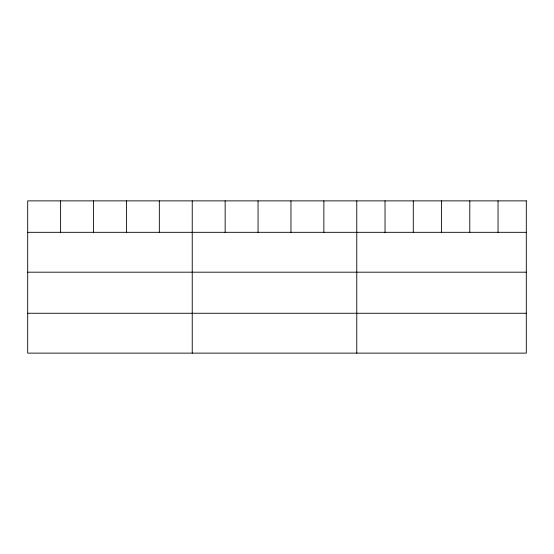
<?xml version="1.0" encoding="UTF-8"?>
<svg xmlns="http://www.w3.org/2000/svg" width="554" height="554" viewBox="0 0 554 554"><rect width="100%" height="100%" fill="white"/><g stroke="black" fill="none" stroke-linecap="round" stroke-linejoin="round"><path stroke-width="0.83" d="M27.7 232.32L526.3 232.32M27.7 272.187L526.3 272.187M27.7 313.259L526.3 313.259M498.046 200.873L498.046 232.32M469.792 200.873L469.792 232.32M441.538 200.873L441.538 232.32M413.284 200.873L413.284 232.32M385.03 200.873L385.03 232.32M356.776 200.873L356.776 353.127M323.868 200.873L323.868 232.32M290.961 200.873L290.961 232.32M258.053 200.873L258.053 232.32M225.146 200.873L225.146 232.32M192.238 200.873L192.238 353.127M159.33 200.873L159.33 232.32M126.423 200.873L126.423 232.32M93.515 200.873L93.515 232.32M60.608 200.873L60.608 232.32M526.3 200.873L27.7 200.873L27.7 353.127L526.3 353.127L526.3 200.873"/></g></svg>
